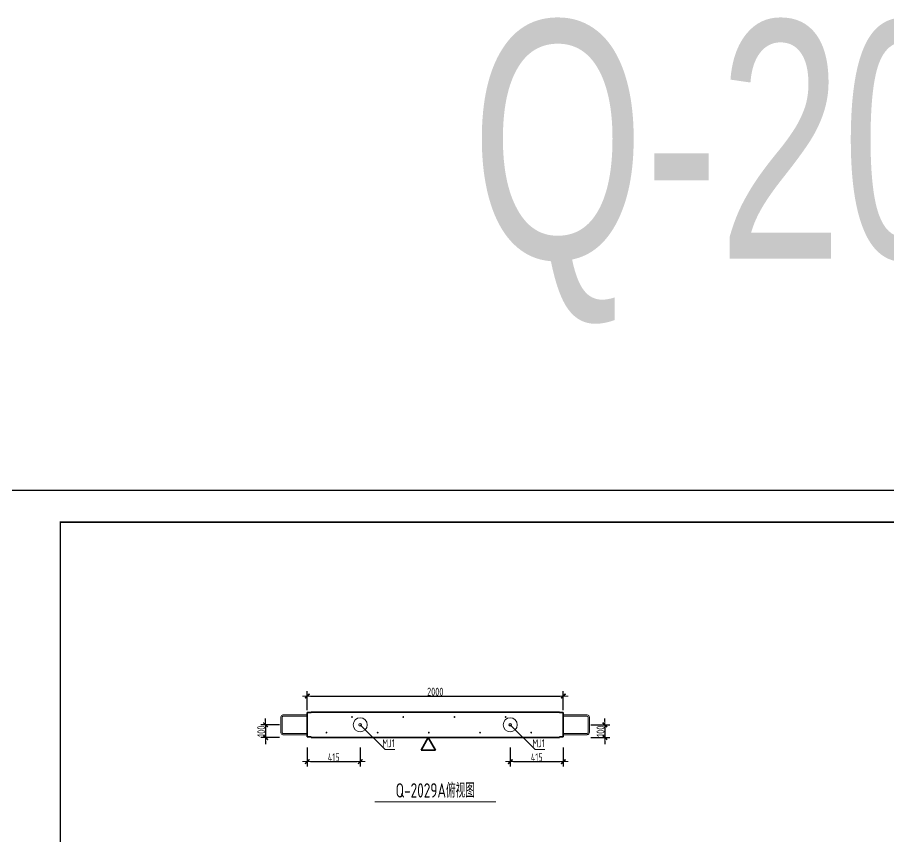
# Model space of a CAD drawing. Extents: x -85320 to 1679916, y -1321939 to 627.
# Drawn here: x 1143499 to 1170719, y -836702 to -811099 of the extents above; entities that cross this region are included whole.
import ezdxf
from ezdxf.enums import TextEntityAlignment as Align

# ---------------------------------------------------------------- set-up
doc = ezdxf.new("R2010")
doc.units = 0
doc.header["$LTSCALE"] = 1000
for name, color, linetype in [('BORDER', 7, 'Continuous'), ('图框文字', 7, 'Continuous'), ('打印线框', 7, 'Continuous'), ('拉模', 7, 'Continuous')]:
    doc.layers.add(name, color=color, linetype=linetype)
for name, color, linetype, lineweight in [('直线', 7, 'Continuous', 18), ('预制墙图名', 7, 'Continuous', 18), ('预制墙埋件', 8, 'Continuous', 18), ('预制墙墙身水平筋', 130, 'Continuous', 18), ('预制墙墙身纵向受力筋', 1, 'Continuous', 18), ('预制墙详图标注', 3, 'Continuous', 18), ('预制墙详图轮廓', 3, 'Continuous', 35)]:
    doc.layers.add(name, color=color, linetype=linetype, lineweight=lineweight)
doc.styles.add('中西文等高字体', font='hztxt_e.shx', dxfattribs={"width": 0.7, "bigfont": 'hbhz.shx'})
doc.styles.add('样式 1', font='yjkeng.shx', dxfattribs={"width": 0.7, "bigfont": 'yjkchn.shx'})
doc.styles.add('样式 2', font='yjkeng.shx', dxfattribs={"width": 0.7, "bigfont": 'yjkchn.shx'})
doc.dimstyles.new('盈建科结构', dxfattribs={"dimscale": 100, "dimtxt": 2.5, "dimasz": 1, "dimexe": 1.5, "dimexo": 0.625, "dimgap": 0.1, "dimtad": 1, "dimdec": 0, "dimrnd": 1, "dimzin": 0, "dimdsep": 46, "dimtxsty": '样式 1', "dimblk": '_yjkbk', "dimblk1": 'ARCHTICK', "dimblk2": 'ARCHTICK', "dimcen": 0.09, "dimadec": 0, "dimazin": 0, "dimtfac": 1, "dimtdec": 4, "dimtix": 1, "dimtmove": 2, "dimatfit": 3, "dimfxl": 1, "dimtolj": 1, "dimtzin": 0, "dimarcsym": 0})

# ---------------------------------------------------------------- blocks, each defined once
blk = doc.blocks.new('_yjkbk')
blk.add_line((-1, 0), (1.5, 0))
blk.add_lwpolyline([(-0.7, -0.7, 0.5, 0.5, 0), (0.7, 0.7, 0.5, 0.5, 0)], format="xyseb")
blk = doc.blocks.new('*D470')
at = {"layer": 'Defpoints', "color": 0, "transparency": 16777216}
for p in [(1151754, -833209), (1151254, -833609), (1151754, -833609)]:
    blk.add_point(p, dxfattribs=at)
at = {"layer": '预制墙详图标注', "color": 0, "lineweight": -2, "transparency": 16777216}
for p, q in [((1151254, -833109), (1151254, -833009)), ((1151691, -833209), (1151104, -833209)), ((1151254, -833209), (1151254, -833609)), ((1151691, -833609), (1151104, -833609)), ((1151254, -833709), (1151254, -833809))]:
    blk.add_line(p, q, dxfattribs=at)
at = {"layer": '预制墙详图标注', "color": 0, "lineweight": -2, "transparency": 16777216, "xscale": 100, "yscale": 100, "zscale": 100}
for p, rotation in [((1151254, -833209), 270), ((1151254, -833609), 90)]:
    blk.add_blockref('_yjkbk', p, dxfattribs=dict(at, rotation=rotation))
at = {"layer": '预制墙详图标注', "color": 0, "transparency": 16777216, "insert": (1151244, -833409), "char_height": 250, "attachment_point": 8, "rotation": 90, "style": '样式 1'}
blk.add_mtext('\\A1;100', dxfattribs=at)
blk = doc.blocks.new('_ArchTick')
at = {"color": 0, "linetype": 'ByBlock', "const_width": 0.4}
blk.add_lwpolyline([(-0.5, -0.5), (0.5, 0.5)], dxfattribs=at)
blk = doc.blocks.new('*D471')
at = {"layer": 'Defpoints', "color": 0, "transparency": 16777216}
for p in [(1161354, -833209), (1161354, -833609), (1161854, -833609)]:
    blk.add_point(p, dxfattribs=at)
at = {"layer": '预制墙详图标注', "color": 0, "lineweight": -2, "transparency": 16777216}
for p, q in [((1161854, -833109), (1161854, -833009)), ((1161416, -833209), (1162004, -833209)), ((1161854, -833209), (1161854, -833609)), ((1161416, -833609), (1162004, -833609)), ((1161854, -833709), (1161854, -833809))]:
    blk.add_line(p, q, dxfattribs=at)
at = {"layer": '预制墙详图标注', "color": 0, "lineweight": -2, "transparency": 16777216, "xscale": 100, "yscale": 100, "zscale": 100}
for p, rotation in [((1161854, -833209), 270), ((1161854, -833609), 90)]:
    blk.add_blockref('_yjkbk', p, dxfattribs=dict(at, rotation=rotation))
at = {"layer": '预制墙详图标注', "color": 0, "transparency": 16777216, "insert": (1161844, -833409), "char_height": 250, "attachment_point": 8, "rotation": 90, "style": '样式 1'}
blk.add_mtext('\\A1;100', dxfattribs=at)
blk = doc.blocks.new('*D472')
at = {"layer": 'Defpoints', "color": 0, "transparency": 16777216}
for p in [(1152554, -833859), (1154210, -833859), (1154210, -834359)]:
    blk.add_point(p, dxfattribs=at)
at = {"layer": '预制墙详图标注', "color": 0, "lineweight": -2, "transparency": 16777216}
for p, q in [((1152554, -833921), (1152554, -834509)), ((1154210, -833921), (1154210, -834509)), ((1152654, -834359), (1154110, -834359))]:
    blk.add_line(p, q, dxfattribs=at)
at = {"layer": '预制墙详图标注', "color": 0, "lineweight": -2, "transparency": 16777216, "xscale": 100, "yscale": 100, "zscale": 100, "rotation": 180}
blk.add_blockref('_yjkbk', (1152554, -834359), dxfattribs=at)
at = {"layer": '预制墙详图标注', "color": 0, "lineweight": -2, "transparency": 16777216, "xscale": 100, "yscale": 100, "zscale": 100}
blk.add_blockref('_yjkbk', (1154210, -834359), dxfattribs=at)
at = {"layer": '预制墙详图标注', "color": 0, "transparency": 16777216, "insert": (1153382, -834349), "char_height": 250, "attachment_point": 8, "style": '样式 1'}
blk.add_mtext('\\A1;415', dxfattribs=at)
blk = doc.blocks.new('*D473')
at = {"layer": 'Defpoints', "color": 0, "transparency": 16777216}
for p in [(1158898, -833859), (1160554, -833859), (1160554, -834359)]:
    blk.add_point(p, dxfattribs=at)
at = {"layer": '预制墙详图标注', "color": 0, "lineweight": -2, "transparency": 16777216}
for p, q in [((1158898, -833921), (1158898, -834509)), ((1160554, -833921), (1160554, -834509)), ((1158998, -834359), (1160454, -834359))]:
    blk.add_line(p, q, dxfattribs=at)
at = {"layer": '预制墙详图标注', "color": 0, "lineweight": -2, "transparency": 16777216, "xscale": 100, "yscale": 100, "zscale": 100, "rotation": 180}
blk.add_blockref('_yjkbk', (1158898, -834359), dxfattribs=at)
at = {"layer": '预制墙详图标注', "color": 0, "lineweight": -2, "transparency": 16777216, "xscale": 100, "yscale": 100, "zscale": 100}
blk.add_blockref('_yjkbk', (1160554, -834359), dxfattribs=at)
at = {"layer": '预制墙详图标注', "color": 0, "transparency": 16777216, "insert": (1159726, -834349), "char_height": 250, "attachment_point": 8, "style": '样式 1'}
blk.add_mtext('\\A1;415', dxfattribs=at)
blk = doc.blocks.new('*D474')
at = {"layer": 'Defpoints', "color": 0, "transparency": 16777216}
for p in [(1160554, -832309), (1152554, -832809), (1160554, -832809)]:
    blk.add_point(p, dxfattribs=at)
at = {"layer": '预制墙详图标注', "color": 0, "lineweight": -2, "transparency": 16777216}
for p, q in [((1152554, -832746), (1152554, -832159)), ((1152654, -832309), (1160454, -832309)), ((1160554, -832746), (1160554, -832159))]:
    blk.add_line(p, q, dxfattribs=at)
at = {"layer": '预制墙详图标注', "color": 0, "lineweight": -2, "transparency": 16777216, "xscale": 100, "yscale": 100, "zscale": 100, "rotation": 180}
blk.add_blockref('_yjkbk', (1152554, -832309), dxfattribs=at)
at = {"layer": '预制墙详图标注', "color": 0, "lineweight": -2, "transparency": 16777216, "xscale": 100, "yscale": 100, "zscale": 100}
blk.add_blockref('_yjkbk', (1160554, -832309), dxfattribs=at)
at = {"layer": '预制墙详图标注', "color": 0, "transparency": 16777216, "insert": (1156554, -832299), "char_height": 250, "attachment_point": 8, "style": '样式 1'}
blk.add_mtext('\\A1;2000', dxfattribs=at)
blk = doc.blocks.new('图框1')
at = {"layer": 'BORDER', "const_width": 50}
blk.add_lwpolyline([(1377779, -823089), (1377779, -783089), (1433679, -783089), (1433679, -823089)], close=True, dxfattribs=at)
blk = doc.blocks.new('闭口左')
at = {"layer": '预制墙墙身水平筋', "color": 4}
for p, q in [((1032894, -832503), (1032894, -832999)), ((1032934, -832503), (1032934, -832999))]:
    blk.add_line(p, q, dxfattribs=at)
at = {"layer": '预制墙墙身水平筋', "lineweight": 18}
for p, q in [((1032954, -832443), (1033714, -832443)), ((1032954, -832443), (1033714, -832443)), ((1032954, -832443), (1033714, -832443)), ((1032954, -832443), (1033714, -832443)), ((1032954, -832443), (1033714, -832443)), ((1032954, -832443), (1033714, -832443)), ((1032954, -832443), (1033714, -832443)), ((1032954, -832443), (1033714, -832443)), ((1032954, -832443), (1033714, -832443)), ((1032954, -832443), (1033714, -832443)), ((1032954, -832443), (1033714, -832443)), ((1032954, -832443), (1033714, -832443)), ((1032954, -832443), (1033714, -832443)), ((1032954, -832443), (1033714, -832443)), ((1032954, -832443), (1033714, -832443)), ((1033714, -832483), (1032954, -832483)), ((1033714, -832483), (1032954, -832483)), ((1033714, -832483), (1032954, -832483)), ((1033714, -832483), (1032954, -832483)), ((1033714, -832483), (1032954, -832483)), ((1033714, -832483), (1032954, -832483)), ((1033714, -832483), (1032954, -832483)), ((1033714, -832483), (1032954, -832483)), ((1033714, -832483), (1032954, -832483)), ((1033714, -832483), (1032954, -832483)), ((1033714, -832483), (1032954, -832483)), ((1033714, -832483), (1032954, -832483)), ((1033714, -832483), (1032954, -832483)), ((1033714, -832483), (1032954, -832483)), ((1033714, -832483), (1032954, -832483)), ((1032954, -833019), (1033714, -833019)), ((1033714, -833059), (1032954, -833059))]:
    blk.add_line(p, q, dxfattribs=at)
for centre, radius, start, end in [((1032954, -832503), 60, 90, 180), ((1032954, -832503), 60, 90, 180), ((1032954, -832503), 60, 90, 180), ((1032954, -832503), 60, 90, 180), ((1032954, -832503), 60, 90, 180), ((1032954, -832503), 60, 90, 180), ((1032954, -832503), 60, 90, 180), ((1032954, -832503), 60, 90, 180), ((1032954, -832503), 60, 90, 180), ((1032954, -832503), 60, 90, 180), ((1032954, -832503), 60, 90, 180), ((1032954, -832503), 60, 90, 180), ((1032954, -832503), 60, 90, 180), ((1032954, -832503), 60, 90, 180), ((1032954, -832503), 20, 90, 180), ((1032954, -832503), 20, 90, 180), ((1032954, -832503), 20, 90, 180), ((1032954, -832503), 20, 90, 180), ((1032954, -832503), 20, 90, 180), ((1032954, -832503), 20, 90, 180), ((1032954, -832503), 20, 90, 180), ((1032954, -832503), 20, 90, 180), ((1032954, -832503), 20, 90, 180), ((1032954, -832503), 20, 90, 180), ((1032954, -832503), 20, 90, 180), ((1032954, -832503), 20, 90, 180), ((1032954, -832503), 20, 90, 180), ((1032954, -832503), 20, 90, 180), ((1032954, -832999), 60, 180, 270), ((1032954, -832999), 20, 180, 270)]:
    blk.add_arc(centre, radius, start, end, dxfattribs=at)
blk = doc.blocks.new('闭口右')
at = {"layer": '预制墙墙身水平筋', "lineweight": 18}
for p, q in [((1039314, -832443), (1040058, -832443)), ((1039314, -832443), (1040058, -832443)), ((1039314, -832443), (1040058, -832443)), ((1039314, -832443), (1040058, -832443)), ((1039314, -832443), (1040058, -832443)), ((1039314, -832443), (1040058, -832443)), ((1039314, -832443), (1040058, -832443)), ((1039314, -832443), (1040058, -832443)), ((1039314, -832443), (1040058, -832443)), ((1039314, -832443), (1040058, -832443)), ((1039314, -832443), (1040058, -832443)), ((1039314, -832443), (1040058, -832443)), ((1039314, -832443), (1040058, -832443)), ((1039314, -832443), (1040058, -832443)), ((1039314, -832443), (1040058, -832443)), ((1040058, -832483), (1039314, -832483)), ((1040058, -832483), (1039314, -832483)), ((1040058, -832483), (1039314, -832483)), ((1040058, -832483), (1039314, -832483)), ((1040058, -832483), (1039314, -832483)), ((1040058, -832483), (1039314, -832483)), ((1040058, -832483), (1039314, -832483)), ((1040058, -832483), (1039314, -832483)), ((1040058, -832483), (1039314, -832483)), ((1040058, -832483), (1039314, -832483)), ((1040058, -832483), (1039314, -832483)), ((1040058, -832483), (1039314, -832483)), ((1040058, -832483), (1039314, -832483)), ((1040058, -832483), (1039314, -832483)), ((1040058, -832483), (1039314, -832483)), ((1040094, -832548), (1040094, -832519)), ((1040094, -832548), (1040094, -832519)), ((1040094, -832548), (1040094, -832519)), ((1040094, -832548), (1040094, -832519)), ((1040094, -832548), (1040094, -832519)), ((1040094, -832548), (1040094, -832519)), ((1040094, -832548), (1040094, -832519)), ((1040094, -832548), (1040094, -832519)), ((1040094, -832548), (1040094, -832519)), ((1040094, -832548), (1040094, -832519)), ((1040094, -832548), (1040094, -832519)), ((1040094, -832548), (1040094, -832519)), ((1040094, -832548), (1040094, -832519)), ((1040094, -832548), (1040094, -832519)), ((1040094, -832548), (1040094, -832519)), ((1040134, -832519), (1040134, -832548)), ((1040134, -832519), (1040134, -832548)), ((1040134, -832519), (1040134, -832548)), ((1040134, -832519), (1040134, -832548)), ((1040134, -832519), (1040134, -832548)), ((1040134, -832519), (1040134, -832548)), ((1040134, -832519), (1040134, -832548)), ((1040134, -832519), (1040134, -832548)), ((1040134, -832519), (1040134, -832548)), ((1040134, -832519), (1040134, -832548)), ((1040134, -832519), (1040134, -832548)), ((1040134, -832519), (1040134, -832548)), ((1040134, -832519), (1040134, -832548)), ((1040134, -832519), (1040134, -832548)), ((1040134, -832519), (1040134, -832548)), ((1039314, -833019), (1040058, -833019)), ((1039314, -833019), (1040058, -833019)), ((1039314, -833019), (1040058, -833019)), ((1039314, -833019), (1040058, -833019)), ((1039314, -833019), (1040058, -833019)), ((1039314, -833019), (1040058, -833019)), ((1039314, -833019), (1040058, -833019)), ((1039314, -833019), (1040058, -833019)), ((1039314, -833019), (1040058, -833019)), ((1039314, -833019), (1040058, -833019)), ((1039314, -833019), (1040058, -833019)), ((1039314, -833019), (1040058, -833019)), ((1039314, -833019), (1040058, -833019)), ((1039314, -833019), (1040058, -833019)), ((1039314, -833019), (1040058, -833019)), ((1040058, -833059), (1039314, -833059))]:
    blk.add_line(p, q, dxfattribs=at)
at = {"layer": '预制墙墙身水平筋', "color": 4}
for p, q in [((1040094, -832519), (1040094, -832982)), ((1040134, -832519), (1040134, -832982))]:
    blk.add_line(p, q, dxfattribs=at)
at = {"layer": '预制墙墙身水平筋', "lineweight": 18}
for centre, radius, start, end in [((1040058, -832519), 76.6, 360, 90), ((1040058, -832519), 76.6, 360, 90), ((1040058, -832519), 76.6, 360, 90), ((1040058, -832519), 76.6, 360, 90), ((1040058, -832519), 76.6, 360, 90), ((1040058, -832519), 76.6, 360, 90), ((1040058, -832519), 76.6, 360, 90), ((1040058, -832519), 76.6, 360, 90), ((1040058, -832519), 76.6, 360, 90), ((1040058, -832519), 76.6, 360, 90), ((1040058, -832519), 76.6, 360, 90), ((1040058, -832519), 76.6, 360, 90), ((1040058, -832519), 76.6, 360, 90), ((1040058, -832519), 76.6, 360, 90), ((1040058, -832519), 36.6, 360, 90), ((1040058, -832519), 36.6, 360, 90), ((1040058, -832519), 36.6, 360, 90), ((1040058, -832519), 36.6, 360, 90), ((1040058, -832519), 36.6, 360, 90), ((1040058, -832519), 36.6, 360, 90), ((1040058, -832519), 36.6, 360, 90), ((1040058, -832519), 36.6, 360, 90), ((1040058, -832519), 36.6, 360, 90), ((1040058, -832519), 36.6, 360, 90), ((1040058, -832519), 36.6, 360, 90), ((1040058, -832519), 36.6, 360, 90), ((1040058, -832519), 36.6, 360, 90), ((1040058, -832519), 36.6, 360, 90), ((1040058, -832982), 36.6, 270, 0), ((1040058, -832982), 76.6, 270, 0), ((1040058, -832982), 36.6, 270, 0), ((1040058, -832982), 76.6, 270, 0), ((1040058, -832982), 36.6, 270, 0), ((1040058, -832982), 76.6, 270, 0), ((1040058, -832982), 36.6, 270, 0), ((1040058, -832982), 76.6, 270, 0), ((1040058, -832982), 36.6, 270, 0), ((1040058, -832982), 76.6, 270, 0), ((1040058, -832982), 36.6, 270, 0), ((1040058, -832982), 76.6, 270, 0), ((1040058, -832982), 36.6, 270, 0), ((1040058, -832982), 76.6, 270, 0), ((1040058, -832982), 36.6, 270, 0), ((1040058, -832982), 76.6, 270, 0), ((1040058, -832982), 36.6, 270, 0), ((1040058, -832982), 76.6, 270, 0), ((1040058, -832982), 36.6, 270, 0), ((1040058, -832982), 76.6, 270, 0), ((1040058, -832982), 36.6, 270, 0), ((1040058, -832982), 76.6, 270, 0), ((1040058, -832982), 36.6, 270, 0), ((1040058, -832982), 76.6, 270, 0), ((1040058, -832982), 36.6, 270, 0), ((1040058, -832982), 76.6, 270, 0), ((1040058, -832982), 36.6, 270, 0), ((1040058, -832982), 76.6, 270, 0)]:
    blk.add_arc(centre, radius, start, end, dxfattribs=at)

msp = doc.modelspace()

# ---------------------------------------------------------------- linework, layer by layer
at = {"layer": '打印线框', "color": 1}
msp.add_lwpolyline([(1142339.778, -867870.962), (1142339.778, -825870.962), (1201739.778, -825870.962), (1201739.778, -867870.962)], close=True, dxfattribs=at)
at = {"layer": '直线', "lineweight": 18}
for points in [[(1154209.678, -833208.638), (1154984.678, -833983.638), (1155287.562, -833983.638)], [(1158897.678, -833208.638), (1159672.678, -833983.638), (1159975.562, -833983.638)]]:
    msp.add_lwpolyline(points, dxfattribs=at)
at = {"layer": '预制墙图名', "lineweight": 18}
msp.add_line((1154664.418, -835618.638), (1158442.937, -835618.638), dxfattribs=at)
at = {"layer": '预制墙埋件', "lineweight": 18}
for centre, radius in [((1154209.678, -833208.638), 220), ((1154209.678, -833208.638), 40), ((1158897.678, -833208.638), 220), ((1158897.678, -833208.638), 40)]:
    msp.add_circle(centre, radius, dxfattribs=at)
at = {"layer": '预制墙墙身纵向受力筋', "lineweight": 18, "const_width": 28}
for points in [[(1153967.678, -832964.638, 1), (1153939.678, -832964.638, 1)], [(1155567.678, -832964.638, 1), (1155539.678, -832964.638, 1)], [(1157167.678, -832964.638, 1), (1157139.678, -832964.638, 1)], [(1158767.678, -832964.638, 1), (1158739.678, -832964.638, 1)], [(1153167.678, -833452.638, 1), (1153139.678, -833452.638, 1)], [(1154767.678, -833452.638, 1), (1154739.678, -833452.638, 1)], [(1156367.678, -833452.638, 1), (1156339.678, -833452.638, 1)], [(1157967.678, -833452.638, 1), (1157939.678, -833452.638, 1)], [(1159567.678, -833452.638, 1), (1159539.678, -833452.638, 1)]]:
    msp.add_lwpolyline(points, format="xyb", close=True, dxfattribs=at)
at = {"layer": '预制墙详图标注', "lineweight": 35}
for p, q in [((1156334.678, -833608.638), (1156109.678, -833998.35)), ((1156334.678, -833608.638), (1156559.678, -833998.35)), ((1156109.678, -833998.35), (1156559.678, -833998.35))]:
    msp.add_line(p, q, dxfattribs=at)
at = {"layer": '预制墙详图轮廓', "lineweight": 35}
for p, q in [((1152553.678, -833588.638), (1152553.678, -832828.638)), ((1152553.678, -832828.638), (1152673.678, -832828.638)), ((1152673.678, -832808.638), (1160433.678, -832808.638)), ((1152673.678, -832828.638), (1152673.678, -832808.638)), ((1160433.678, -832808.638), (1160433.678, -832828.638)), ((1160433.678, -832828.638), (1160553.678, -832828.638)), ((1160553.678, -832828.638), (1160553.678, -833588.638)), ((1152673.678, -833588.638), (1152553.678, -833588.638)), ((1152673.678, -833608.638), (1152673.678, -833588.638)), ((1152673.678, -833608.638), (1160433.678, -833608.638)), ((1160553.678, -833588.638), (1160433.678, -833588.638)), ((1160433.678, -833588.638), (1160433.678, -833608.638))]:
    msp.add_line(p, q, dxfattribs=at)

# ---------------------------------------------------------------- block references
at = {"layer": '拉模', "color": 3}
msp.add_blockref('图框1', (-232939.171, -43782.267), dxfattribs=at)
at = {"layer": '预制墙墙身水平筋', "color": 4}
for name, p in [('闭口左', (118839.307, -457.79)), ('闭口右', (121239.307, -457.79))]:
    msp.add_blockref(name, p, dxfattribs=at)

# ---------------------------------------------------------------- texts
at = {"layer": '图框文字', "color": 2, "style": '中西文等高字体', "width": 0.7}
msp.add_text('Q-2029A', height=7425, dxfattribs=at).set_placement((1157680.795, -818634.586))
at = {"layer": '直线', "linetype": 'Continuous', "style": '样式 1', "width": 0.7}
for p in [(1155287.562, -833983.638), (1159975.562, -833983.638)]:
    msp.add_text('MJ1', height=250, dxfattribs=at).set_placement(p, align=Align.BOTTOM_RIGHT)
at = {"layer": '预制墙图名', "linetype": 'Continuous', "style": '样式 2', "width": 0.7}
msp.add_text('Q-2029A俯视图', height=450, dxfattribs=at).set_placement((1156553.678, -835618.638), align=Align.BOTTOM_CENTER)

# ---------------------------------------------------------------- dimensions: what is measured, and where the dimension line sits
at = {"layer": '预制墙详图标注'}
for p1, p2, distance, picture, middle in [((1152553.678, -832808.638), (1160553.678, -832808.638), 500, '*D474', (1156553.678, -832173.638)), ((1151753.678, -833208.638), (1151753.678, -833608.638), -500, '*D470', (1151118.678, -833408.638)), ((1161353.678, -833208.638), (1161353.678, -833608.638), 500, '*D471', (1161718.678, -833408.638)), ((1152553.678, -833858.638), (1154209.678, -833858.638), -500, '*D472', (1153381.678, -834223.638)), ((1158897.678, -833858.638), (1160553.678, -833858.638), -500, '*D473', (1159725.678, -834223.638))]:
    dim = msp.add_aligned_dim(p1=p1, p2=p2, distance=distance, dimstyle='盈建科结构', override={"dimscale": 100, "dimtxt": 2.5, "dimasz": 1, "dimexe": 1.5, "dimexo": 0.625, "dimgap": 0.1, "dimtad": 1, "dimlfac": 0.25, "dimrnd": 5, "dimdle": 0, "dimtix": 1, "dimfxlon": 0}, dxfattribs=at)
    dim.commit()
    dim.dimension.update_dxf_attribs({"geometry": picture, "text_midpoint": middle})

doc.saveas('drawing.dxf')
